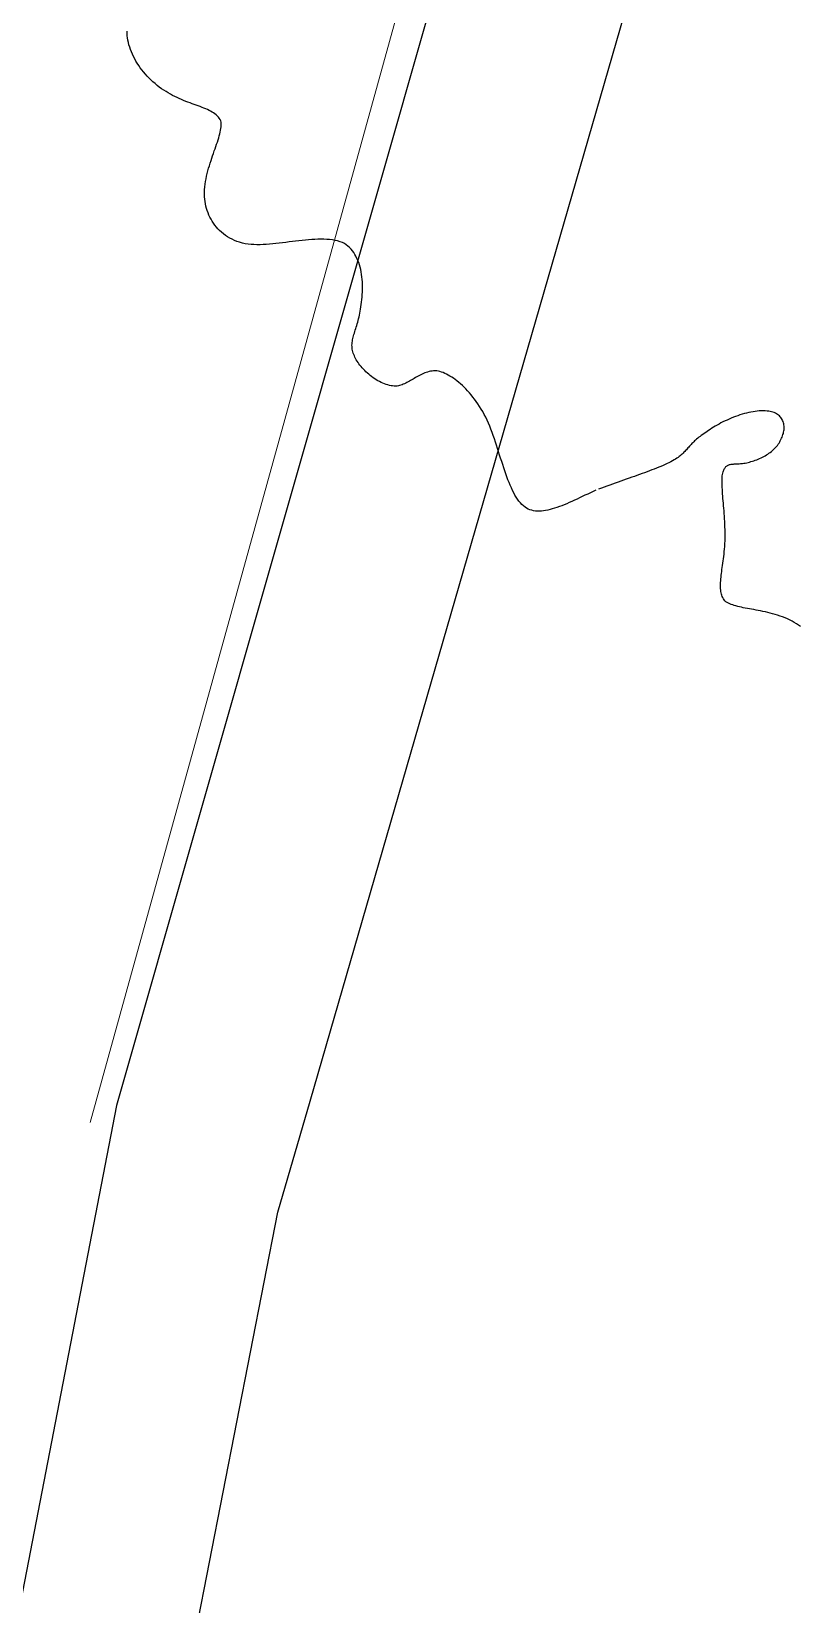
# Model space of a CAD drawing. Header units: metres. Extents: x 3 to 509016, y 4 to 6969473.
# Drawn here: x 507937.586 to 507939.446, y 6967145.198 to 6967149.015 of the extents above; entities that cross this region are included whole.
import ezdxf

# ---------------------------------------------------------------- set-up
doc = ezdxf.new("R2010")
doc.units = ezdxf.units.M
doc.layers.add('A-FLOR', color=252, linetype='Continuous', lineweight=5)
for name, color, linetype in [('mga2020ROAD_KERB_BACK', 252, 'Continuous'), ('mga2020ROAD_KERB_LIP', 252, 'Continuous'), ('mga2020VEG_TREE', 252, 'Continuous'), ('XREF', 7, 'Continuous')]:
    doc.layers.add(name, color=color, linetype=linetype)

# ---------------------------------------------------------------- blocks, each defined once
blk = doc.blocks.new('25027_BNP_Skygate Play-Sheet - 000101 - SITE PLAN')
at = {"layer": 'A-FLOR'}
blk.add_line((-2411852.3, 3923555), (-2413965.2, 3925857.3), dxfattribs=at)
blk = doc.blocks.new('XE_ARCH')
at = {"xscale": 0.001, "yscale": 0.001, "zscale": 0.001, "rotation": 121.996}
blk.add_blockref('25027_BNP_Skygate Play-Sheet - 000101 - SITE PLAN', (509988.1258, 6971273.7702), dxfattribs=at)
blk = doc.blocks.new('BAC V TREE')
for p, q in [((-15.0054, -4.8608), (-15.0057, -4.8259)), ((-15.0031, -4.896), (-15.0054, -4.8608)), ((-14.9991, -4.9316), (-15.0031, -4.896)), ((-14.9932, -4.9674), (-14.9991, -4.9316)), ((-14.9856, -5.0034), (-14.9932, -4.9674)), ((-14.9763, -5.0396), (-14.9856, -5.0034)), ((-14.9653, -5.0758), (-14.9763, -5.0396)), ((-14.9528, -5.1121), (-14.9653, -5.0758)), ((-14.9386, -5.1483), (-14.9528, -5.1121)), ((-14.923, -5.1844), (-14.9386, -5.1483)), ((-14.9058, -5.2203), (-14.923, -5.1844)), ((-14.8873, -5.256), (-14.9058, -5.2203)), ((-14.8673, -5.2914), (-14.8873, -5.256)), ((-14.846, -5.3265), (-14.8673, -5.2914)), ((-14.8235, -5.3611), (-14.846, -5.3265)), ((-14.7996, -5.3953), (-14.8235, -5.3611)), ((-14.7746, -5.429), (-14.7996, -5.3953)), ((-14.7484, -5.4621), (-14.7746, -5.429)), ((-14.7211, -5.4945), (-14.7484, -5.4621)), ((-14.6928, -5.5262), (-14.7211, -5.4945)), ((-14.6634, -5.5571), (-14.6928, -5.5262)), ((-14.6331, -5.5873), (-14.6634, -5.5571)), ((-14.6018, -5.6165), (-14.6331, -5.5873)), ((-14.5696, -5.6447), (-14.6018, -5.6165)), ((-14.5366, -5.672), (-14.5696, -5.6447)), ((-14.5029, -5.6982), (-14.5366, -5.672)), ((-14.4683, -5.7232), (-14.5029, -5.6982)), ((-14.4331, -5.7471), (-14.4683, -5.7232)), ((-14.3972, -5.7697), (-14.4331, -5.7471)), ((-14.3636, -5.7907), (-14.3972, -5.7697)), ((-14.3297, -5.8105), (-14.3636, -5.7907)), ((-14.2956, -5.8292), (-14.3297, -5.8105)), ((-14.2614, -5.8467), (-14.2956, -5.8292)), ((-14.2271, -5.8632), (-14.2614, -5.8467)), ((-14.1929, -5.8788), (-14.2271, -5.8632)), ((-14.1587, -5.8936), (-14.1929, -5.8788)), ((-14.1246, -5.9076), (-14.1587, -5.8936)), ((-14.0908, -5.921), (-14.1246, -5.9076)), ((-14.0572, -5.9338), (-14.0908, -5.921)), ((-14.024, -5.9461), (-14.0572, -5.9338)), ((-13.9913, -5.958), (-14.024, -5.9461)), ((-13.959, -5.9696), (-13.9913, -5.958)), ((-13.9273, -5.981), (-13.959, -5.9696)), ((-13.8962, -5.9923), (-13.9273, -5.981)), ((-13.8659, -6.0035), (-13.8962, -5.9923)), ((-13.8363, -6.0148), (-13.8659, -6.0035)), ((-13.8075, -6.0262), (-13.8363, -6.0148)), ((-13.7797, -6.0378), (-13.8075, -6.0262)), ((-13.7529, -6.0497), (-13.7797, -6.0378)), ((-13.7271, -6.0621), (-13.7529, -6.0497)), ((-13.7025, -6.0749), (-13.7271, -6.0621)), ((-13.679, -6.0882), (-13.7025, -6.0749)), ((-13.6569, -6.1023), (-13.679, -6.0882)), ((-13.636, -6.117), (-13.6569, -6.1023)), ((-13.6166, -6.1326), (-13.636, -6.117)), ((-13.5986, -6.1492), (-13.6166, -6.1326)), ((-13.5822, -6.1667), (-13.5986, -6.1492)), ((-13.5674, -6.1854), (-13.5822, -6.1667)), ((-13.5543, -6.2052), (-13.5674, -6.1854)), ((-13.543, -6.2263), (-13.5543, -6.2052)), ((-13.5525, -6.4015), (-13.5466, -6.3733)), ((-13.5466, -6.3733), (-13.5421, -6.3461)), ((-13.5393, -6.2479), (-13.543, -6.2263)), ((-13.5421, -6.3461), (-13.539, -6.3199)), ((-13.5375, -6.2708), (-13.5393, -6.2479)), ((-13.539, -6.3199), (-13.5375, -6.2948)), ((-13.5375, -6.2948), (-13.5375, -6.2708)), ((-13.6327, -6.6602), (-13.6204, -6.625)), ((-13.6204, -6.625), (-13.6085, -6.5905)), ((-13.6085, -6.5905), (-13.5972, -6.5568)), ((-13.5972, -6.5568), (-13.5865, -6.524)), ((-13.5865, -6.524), (-13.5766, -6.492)), ((-13.5766, -6.492), (-13.5675, -6.4609)), ((-13.5675, -6.4609), (-13.5595, -6.4307)), ((-13.5595, -6.4307), (-13.5525, -6.4015)), ((-13.7092, -6.8856), (-13.6967, -6.8465)), ((-13.6967, -6.8465), (-13.6839, -6.808)), ((-13.6839, -6.808), (-13.671, -6.77)), ((-13.671, -6.77), (-13.6581, -6.7327)), ((-13.6581, -6.7327), (-13.6453, -6.6961)), ((-13.6453, -6.6961), (-13.6327, -6.6602)), ((-13.7736, -7.1303), (-13.7647, -7.0884)), ((-13.7647, -7.0884), (-13.755, -7.047)), ((-13.755, -7.047), (-13.7444, -7.006)), ((-13.7444, -7.006), (-13.7332, -6.9654)), ((-13.7332, -6.9654), (-13.7214, -6.9252)), ((-13.7214, -6.9252), (-13.7092, -6.8856)), ((-13.7992, -7.3372), (-13.7981, -7.3006)), ((-13.7989, -7.3739), (-13.7992, -7.3372)), ((-13.7981, -7.3006), (-13.7938, -7.2576)), ((-13.7938, -7.2576), (-13.7883, -7.2149)), ((-13.7883, -7.2149), (-13.7815, -7.1724)), ((-13.7815, -7.1724), (-13.7736, -7.1303)), ((-13.7971, -7.4106), (-13.7989, -7.3739)), ((-13.7938, -7.4472), (-13.7971, -7.4106)), ((-13.789, -7.4836), (-13.7938, -7.4472)), ((-13.7827, -7.5199), (-13.789, -7.4836)), ((-13.775, -7.5558), (-13.7827, -7.5199)), ((-13.7657, -7.5914), (-13.775, -7.5558)), ((-13.7549, -7.6266), (-13.7657, -7.5914)), ((-13.7426, -7.6613), (-13.7549, -7.6266)), ((-13.7287, -7.6954), (-13.7426, -7.6613)), ((-13.7133, -7.7289), (-13.7287, -7.6954)), ((-13.6964, -7.7617), (-13.7133, -7.7289)), ((-13.6778, -7.7937), (-13.6964, -7.7617)), ((-13.6578, -7.8249), (-13.6778, -7.7937)), ((-13.6361, -7.8552), (-13.6578, -7.8249)), ((-13.6129, -7.8844), (-13.6361, -7.8552)), ((-13.588, -7.9127), (-13.6129, -7.8844)), ((-13.5616, -7.9398), (-13.588, -7.9127)), ((-13.5336, -7.9657), (-13.5616, -7.9398)), ((-13.5039, -7.9903), (-13.5336, -7.9657)), ((-13.4727, -8.0136), (-13.5039, -7.9903)), ((-13.4398, -8.0355), (-13.4727, -8.0136)), ((-13.4052, -8.0559), (-13.4398, -8.0355)), ((-13.369, -8.0748), (-13.4052, -8.0559)), ((-13.3312, -8.0921), (-13.369, -8.0748)), ((-13.2917, -8.1077), (-13.3312, -8.0921)), ((-12.376, -8.1038), (-12.4272, -8.1102)), ((-12.3249, -8.0977), (-12.376, -8.1038)), ((-12.2741, -8.0919), (-12.3249, -8.0977)), ((-12.2238, -8.0867), (-12.2741, -8.0919)), ((-12.1739, -8.0821), (-12.2238, -8.0867)), ((-12.1246, -8.0783), (-12.1739, -8.0821)), ((-12.076, -8.0754), (-12.1246, -8.0783)), ((-12.0281, -8.0735), (-12.076, -8.0754)), ((-11.9811, -8.0728), (-12.0281, -8.0735)), ((-11.9351, -8.0734), (-11.9811, -8.0728)), ((-11.89, -8.0754), (-11.9351, -8.0734)), ((-11.8461, -8.079), (-11.89, -8.0754)), ((-11.8034, -8.0843), (-11.8461, -8.079)), ((-11.7621, -8.0915), (-11.8034, -8.0843)), ((-11.7221, -8.1006), (-11.7621, -8.0915)), ((-11.6836, -8.1118), (-11.7221, -8.1006)), ((-13.2505, -8.1215), (-13.2917, -8.1077)), ((-13.2077, -8.1335), (-13.2505, -8.1215)), ((-13.1631, -8.1437), (-13.2077, -8.1335)), ((-13.1169, -8.1518), (-13.1631, -8.1437)), ((-13.0722, -8.1558), (-13.1169, -8.1518)), ((-13.0263, -8.1582), (-13.0722, -8.1558)), ((-12.9796, -8.1591), (-13.0263, -8.1582)), ((-12.9319, -8.1587), (-12.9796, -8.1591)), ((-12.8835, -8.157), (-12.9319, -8.1587)), ((-12.8344, -8.1544), (-12.8835, -8.157)), ((-12.7846, -8.1507), (-12.8344, -8.1544)), ((-12.7344, -8.1463), (-12.7846, -8.1507)), ((-12.6837, -8.1412), (-12.7344, -8.1463)), ((-12.6327, -8.1356), (-12.6837, -8.1412)), ((-12.5815, -8.1295), (-12.6327, -8.1356)), ((-12.5301, -8.1232), (-12.5815, -8.1295)), ((-12.4787, -8.1167), (-12.5301, -8.1232)), ((-12.4272, -8.1102), (-12.4787, -8.1167)), ((-11.6467, -8.1252), (-11.6836, -8.1118)), ((-11.6164, -8.1417), (-11.6467, -8.1252)), ((-11.5878, -8.1603), (-11.6164, -8.1417)), ((-11.561, -8.1809), (-11.5878, -8.1603)), ((-11.5359, -8.2034), (-11.561, -8.1809)), ((-11.5125, -8.2276), (-11.5359, -8.2034)), ((-11.4907, -8.2536), (-11.5125, -8.2276)), ((-11.4705, -8.2811), (-11.4907, -8.2536)), ((-11.4519, -8.3101), (-11.4705, -8.2811)), ((-11.4348, -8.3406), (-11.4519, -8.3101)), ((-11.4191, -8.3723), (-11.4348, -8.3406)), ((-11.4049, -8.4052), (-11.4191, -8.3723)), ((-11.3921, -8.4393), (-11.4049, -8.4052)), ((-11.3807, -8.4743), (-11.3921, -8.4393)), ((-11.3706, -8.5103), (-11.3807, -8.4743)), ((-11.3618, -8.547), (-11.3706, -8.5103)), ((-11.3542, -8.5845), (-11.3618, -8.547)), ((-11.3479, -8.6226), (-11.3542, -8.5845)), ((-11.3427, -8.6613), (-11.3479, -8.6226)), ((-11.3387, -8.7003), (-11.3427, -8.6613)), ((-11.3357, -8.7397), (-11.3387, -8.7003)), ((-11.3339, -8.7793), (-11.3357, -8.7397)), ((-11.333, -8.819), (-11.3339, -8.7793)), ((-11.3331, -8.8588), (-11.333, -8.819)), ((-11.3525, -9.0926), (-11.3472, -9.0547)), ((-11.3472, -9.0547), (-11.3427, -9.0162)), ((-11.3427, -9.0162), (-11.339, -8.9773)), ((-11.339, -8.9773), (-11.3362, -8.938)), ((-11.3362, -8.938), (-11.3342, -8.8985)), ((-11.3342, -8.8985), (-11.3331, -8.8588)), ((-11.4002, -9.3425), (-11.3932, -9.3152)), ((-11.3932, -9.3152), (-11.3866, -9.2872)), ((-11.3866, -9.2872), (-11.3803, -9.2584)), ((-11.3803, -9.2584), (-11.3746, -9.2286)), ((-11.3746, -9.2286), (-11.3695, -9.198)), ((-11.3695, -9.198), (-11.365, -9.1664)), ((-11.365, -9.1664), (-11.3584, -9.1299)), ((-11.3584, -9.1299), (-11.3525, -9.0926)), ((-11.4725, -9.5815), (-11.4663, -9.5597)), ((-11.4663, -9.5597), (-11.4596, -9.5376)), ((-11.4596, -9.5376), (-11.4526, -9.515)), ((-11.4526, -9.515), (-11.4453, -9.492)), ((-11.4453, -9.492), (-11.4378, -9.4686)), ((-11.4378, -9.4686), (-11.4302, -9.4446)), ((-11.4302, -9.4446), (-11.4226, -9.42)), ((-11.4226, -9.42), (-11.415, -9.3948)), ((-11.415, -9.3948), (-11.4075, -9.369)), ((-11.4075, -9.369), (-11.4002, -9.3425)), ((-11.4971, -9.7277), (-11.4962, -9.7072)), ((-11.497, -9.7482), (-11.4971, -9.7277)), ((-11.4958, -9.7687), (-11.497, -9.7482)), ((-11.4962, -9.7072), (-11.4942, -9.6867)), ((-11.4933, -9.7893), (-11.4958, -9.7687)), ((-11.4942, -9.6867), (-11.4914, -9.666)), ((-11.4895, -9.81), (-11.4933, -9.7893)), ((-11.4914, -9.666), (-11.4877, -9.6452)), ((-11.4844, -9.8309), (-11.4895, -9.81)), ((-11.4877, -9.6452), (-11.4833, -9.6242)), ((-11.4833, -9.6242), (-11.4782, -9.603)), ((-11.4782, -9.603), (-11.4725, -9.5815)), ((-11.4778, -9.8519), (-11.4844, -9.8309)), ((-11.4696, -9.8732), (-11.4778, -9.8519)), ((-11.4598, -9.8948), (-11.4696, -9.8732)), ((-11.4511, -9.9151), (-11.4598, -9.8948)), ((-11.4411, -9.9358), (-11.4511, -9.9151)), ((-11.4297, -9.9567), (-11.4411, -9.9358)), ((-11.4171, -9.9778), (-11.4297, -9.9567)), ((-11.4034, -9.9989), (-11.4171, -9.9778)), ((-11.3885, -10.02), (-11.4034, -9.9989)), ((-11.3726, -10.0412), (-11.3885, -10.02)), ((-11.3557, -10.0622), (-11.3726, -10.0412)), ((-11.3378, -10.083), (-11.3557, -10.0622)), ((-11.319, -10.1036), (-11.3378, -10.083)), ((-11.2993, -10.124), (-11.319, -10.1036)), ((-11.2789, -10.1439), (-11.2993, -10.124)), ((-11.2577, -10.1634), (-11.2789, -10.1439)), ((-11.2358, -10.1825), (-11.2577, -10.1634)), ((-11.2133, -10.2009), (-11.2358, -10.1825)), ((-11.1903, -10.2188), (-11.2133, -10.2009)), ((-11.1667, -10.236), (-11.1903, -10.2188)), ((-11.1426, -10.2524), (-11.1667, -10.236)), ((-11.1182, -10.268), (-11.1426, -10.2524)), ((-11.0934, -10.2827), (-11.1182, -10.268)), ((-11.0682, -10.2965), (-11.0934, -10.2827)), ((-11.0429, -10.3092), (-11.0682, -10.2965)), ((-11.0173, -10.3209), (-11.0429, -10.3092)), ((-10.6401, -10.3114), (-10.6591, -10.3211)), ((-10.6211, -10.3013), (-10.6401, -10.3114)), ((-10.6021, -10.2907), (-10.6211, -10.3013)), ((-10.583, -10.2797), (-10.6021, -10.2907)), ((-10.5638, -10.2685), (-10.583, -10.2797)), ((-10.5444, -10.2571), (-10.5638, -10.2685)), ((-10.525, -10.2456), (-10.5444, -10.2571)), ((-10.5053, -10.2342), (-10.525, -10.2456)), ((-10.4855, -10.2228), (-10.5053, -10.2342)), ((-10.4654, -10.2117), (-10.4855, -10.2228)), ((-10.4451, -10.2008), (-10.4654, -10.2117)), ((-10.4245, -10.1903), (-10.4451, -10.2008)), ((-10.4036, -10.1802), (-10.4245, -10.1903)), ((-10.3824, -10.1708), (-10.4036, -10.1802)), ((-10.3609, -10.1619), (-10.3824, -10.1708)), ((-10.339, -10.1539), (-10.3609, -10.1619)), ((-10.3167, -10.1466), (-10.339, -10.1539)), ((-10.2941, -10.1403), (-10.3167, -10.1466)), ((-10.271, -10.135), (-10.2941, -10.1403)), ((-10.2474, -10.1308), (-10.271, -10.135)), ((-10.2233, -10.1278), (-10.2474, -10.1308)), ((-10.1988, -10.126), (-10.2233, -10.1278)), ((-10.1737, -10.1257), (-10.1988, -10.126)), ((-10.1497, -10.1312), (-10.1737, -10.1257)), ((-10.1251, -10.1381), (-10.1497, -10.1312)), ((-10.1, -10.1464), (-10.1251, -10.1381)), ((-10.0745, -10.1562), (-10.1, -10.1464)), ((-10.0486, -10.1674), (-10.0745, -10.1562)), ((-10.0223, -10.18), (-10.0486, -10.1674)), ((-9.9957, -10.194), (-10.0223, -10.18)), ((-9.9688, -10.2095), (-9.9957, -10.194)), ((-9.9416, -10.2264), (-9.9688, -10.2095)), ((-9.9142, -10.2446), (-9.9416, -10.2264)), ((-9.8867, -10.2643), (-9.9142, -10.2446)), ((-9.8591, -10.2853), (-9.8867, -10.2643)), ((-9.8313, -10.3078), (-9.8591, -10.2853)), ((-9.8036, -10.3316), (-9.8313, -10.3078)), ((-10.9916, -10.3314), (-11.0173, -10.3209)), ((-10.9658, -10.3408), (-10.9916, -10.3314)), ((-10.94, -10.3489), (-10.9658, -10.3408)), ((-10.9142, -10.3556), (-10.94, -10.3489)), ((-10.8885, -10.3609), (-10.9142, -10.3556)), ((-10.8629, -10.3648), (-10.8885, -10.3609)), ((-10.8376, -10.3671), (-10.8629, -10.3648)), ((-10.8124, -10.3679), (-10.8376, -10.3671)), ((-10.7929, -10.3658), (-10.8124, -10.3679)), ((-10.7735, -10.3625), (-10.7929, -10.3658)), ((-10.7542, -10.358), (-10.7735, -10.3625)), ((-10.735, -10.3524), (-10.7542, -10.358)), ((-10.716, -10.3458), (-10.735, -10.3524)), ((-10.697, -10.3384), (-10.716, -10.3458)), ((-10.678, -10.3301), (-10.697, -10.3384)), ((-10.6591, -10.3211), (-10.678, -10.3301)), ((-9.7758, -10.3568), (-9.8036, -10.3316)), ((-9.7481, -10.3834), (-9.7758, -10.3568)), ((-9.7205, -10.4114), (-9.7481, -10.3834)), ((-9.693, -10.4407), (-9.7205, -10.4114)), ((-9.6656, -10.4714), (-9.693, -10.4407)), ((-9.6385, -10.5034), (-9.6656, -10.4714)), ((-9.6117, -10.5369), (-9.6385, -10.5034)), ((-9.5851, -10.5716), (-9.6117, -10.5369)), ((-9.5589, -10.6077), (-9.5851, -10.5716)), ((-9.533, -10.6452), (-9.5589, -10.6077)), ((-9.5076, -10.684), (-9.533, -10.6452)), ((-9.4827, -10.7241), (-9.5076, -10.684)), ((-9.4582, -10.7655), (-9.4827, -10.7241)), ((-9.4343, -10.8083), (-9.4582, -10.7655)), ((-5.3757, -10.7966), (-5.4099, -10.8064)), ((-5.3416, -10.7876), (-5.3757, -10.7966)), ((-5.3076, -10.7795), (-5.3416, -10.7876)), ((-5.2738, -10.7724), (-5.3076, -10.7795)), ((-5.2404, -10.7663), (-5.2738, -10.7724)), ((-5.2073, -10.7614), (-5.2404, -10.7663)), ((-5.1747, -10.7576), (-5.2073, -10.7614)), ((-5.1426, -10.7549), (-5.1747, -10.7576)), ((-5.1111, -10.7535), (-5.1426, -10.7549)), ((-5.0802, -10.7535), (-5.1111, -10.7535)), ((-5.0501, -10.7547), (-5.0802, -10.7535)), ((-5.0208, -10.7574), (-5.0501, -10.7547)), ((-4.9962, -10.7595), (-5.0208, -10.7574)), ((-4.9728, -10.7629), (-4.9962, -10.7595)), ((-4.9506, -10.7677), (-4.9728, -10.7629)), ((-4.9297, -10.7736), (-4.9506, -10.7677)), ((-4.91, -10.7807), (-4.9297, -10.7736)), ((-4.8915, -10.789), (-4.91, -10.7807)), ((-4.8742, -10.7983), (-4.8915, -10.789)), ((-4.8581, -10.8086), (-4.8742, -10.7983)), ((-9.411, -10.8524), (-9.4343, -10.8083)), ((-9.3883, -10.8978), (-9.411, -10.8524)), ((-9.3662, -10.9446), (-9.3883, -10.8978)), ((-9.3473, -10.9923), (-9.3662, -10.9446)), ((-9.3288, -11.0408), (-9.3473, -10.9923)), ((-9.3108, -11.09), (-9.3288, -11.0408)), ((-5.9089, -11.0422), (-5.9334, -11.0591)), ((-5.8833, -11.0252), (-5.9089, -11.0422)), ((-5.8566, -11.0084), (-5.8833, -11.0252)), ((-5.8289, -10.9916), (-5.8566, -11.0084)), ((-5.8003, -10.975), (-5.8289, -10.9916)), ((-5.7708, -10.9585), (-5.8003, -10.975)), ((-5.7405, -10.9424), (-5.7708, -10.9585)), ((-5.7094, -10.9265), (-5.7405, -10.9424)), ((-5.6778, -10.911), (-5.7094, -10.9265)), ((-5.6455, -10.896), (-5.6778, -10.911)), ((-5.6128, -10.8814), (-5.6455, -10.896)), ((-5.5796, -10.8673), (-5.6128, -10.8814)), ((-5.5461, -10.8538), (-5.5796, -10.8673)), ((-5.5123, -10.8409), (-5.5461, -10.8538)), ((-5.4783, -10.8286), (-5.5123, -10.8409)), ((-5.4441, -10.8172), (-5.4783, -10.8286)), ((-5.4099, -10.8064), (-5.4441, -10.8172)), ((-4.8432, -10.8199), (-4.8581, -10.8086)), ((-4.8295, -10.8321), (-4.8432, -10.8199)), ((-4.8169, -10.8451), (-4.8295, -10.8321)), ((-4.8056, -10.859), (-4.8169, -10.8451)), ((-4.7954, -10.8735), (-4.8056, -10.859)), ((-4.7864, -10.8888), (-4.7954, -10.8735)), ((-4.7785, -10.9046), (-4.7864, -10.8888)), ((-4.7718, -10.9211), (-4.7785, -10.9046)), ((-4.7663, -10.938), (-4.7718, -10.9211)), ((-4.7619, -10.9555), (-4.7663, -10.938)), ((-4.7586, -10.9733), (-4.7619, -10.9555)), ((-4.7593, -11.0668), (-4.757, -11.0477)), ((-4.7565, -10.9915), (-4.7586, -10.9733)), ((-4.757, -11.0477), (-4.7557, -11.0288)), ((-4.7555, -11.01), (-4.7565, -10.9915)), ((-4.7557, -11.0288), (-4.7555, -11.01)), ((-9.2933, -11.1397), (-9.3108, -11.09)), ((-9.2761, -11.1899), (-9.2933, -11.1397)), ((-9.2592, -11.2404), (-9.2761, -11.1899)), ((-9.2426, -11.2911), (-9.2592, -11.2404)), ((-9.2263, -11.3418), (-9.2426, -11.2911)), ((-6.2191, -11.2917), (-6.2314, -11.3054)), ((-6.2066, -11.2779), (-6.2191, -11.2917)), ((-6.1938, -11.2641), (-6.2066, -11.2779)), ((-6.1805, -11.2503), (-6.1938, -11.2641)), ((-6.1667, -11.2363), (-6.1805, -11.2503)), ((-6.1522, -11.2223), (-6.1667, -11.2363)), ((-6.1371, -11.2083), (-6.1522, -11.2223)), ((-6.1211, -11.1941), (-6.1371, -11.2083)), ((-6.1042, -11.1799), (-6.1211, -11.1941)), ((-6.0863, -11.1656), (-6.1042, -11.1799)), ((-6.0673, -11.1512), (-6.0863, -11.1656)), ((-6.0472, -11.1367), (-6.0673, -11.1512)), ((-6.0257, -11.1222), (-6.0472, -11.1367)), ((-6.0029, -11.1075), (-6.0257, -11.1222)), ((-5.9786, -11.0928), (-6.0029, -11.1075)), ((-5.9566, -11.076), (-5.9786, -11.0928)), ((-5.9334, -11.0591), (-5.9566, -11.076)), ((-4.8736, -11.3084), (-4.8599, -11.2914)), ((-4.8599, -11.2914), (-4.8472, -11.2739)), ((-4.8472, -11.2739), (-4.8355, -11.256)), ((-4.8355, -11.256), (-4.8249, -11.2376)), ((-4.8249, -11.2376), (-4.8153, -11.2188)), ((-4.8153, -11.2188), (-4.8069, -11.1996)), ((-4.8069, -11.1996), (-4.7968, -11.1811)), ((-4.7968, -11.1811), (-4.7879, -11.1623)), ((-4.7879, -11.1623), (-4.78, -11.1434)), ((-4.78, -11.1434), (-4.7732, -11.1243)), ((-4.7732, -11.1243), (-4.7675, -11.1051)), ((-4.7675, -11.1051), (-4.7628, -11.086)), ((-4.7628, -11.086), (-4.7593, -11.0668)), ((-9.2101, -11.3926), (-9.2263, -11.3418)), ((-9.194, -11.4431), (-9.2101, -11.3926)), ((-9.178, -11.4934), (-9.194, -11.4431)), ((-9.1621, -11.5433), (-9.178, -11.4934)), ((-6.4965, -11.534), (-6.5236, -11.5483)), ((-6.4706, -11.5195), (-6.4965, -11.534)), ((-6.4495, -11.5063), (-6.4706, -11.5195)), ((-6.4296, -11.4931), (-6.4495, -11.5063)), ((-6.411, -11.4798), (-6.4296, -11.4931)), ((-6.3934, -11.4666), (-6.411, -11.4798)), ((-6.3767, -11.4533), (-6.3934, -11.4666)), ((-6.361, -11.44), (-6.3767, -11.4533)), ((-6.3461, -11.4267), (-6.361, -11.44)), ((-6.3318, -11.4133), (-6.3461, -11.4267)), ((-6.3181, -11.4), (-6.3318, -11.4133)), ((-6.305, -11.3866), (-6.3181, -11.4)), ((-6.2922, -11.3731), (-6.305, -11.3866)), ((-6.2798, -11.3597), (-6.2922, -11.3731)), ((-6.2676, -11.3462), (-6.2798, -11.3597)), ((-6.2555, -11.3326), (-6.2676, -11.3462)), ((-6.2435, -11.319), (-6.2555, -11.3326)), ((-6.2314, -11.3054), (-6.2435, -11.319)), ((-5.2725, -11.5457), (-5.2499, -11.5389)), ((-5.2499, -11.5389), (-5.2273, -11.5315)), ((-5.2273, -11.5315), (-5.2048, -11.5236)), ((-5.2048, -11.5236), (-5.1823, -11.5151)), ((-5.1823, -11.5151), (-5.16, -11.506)), ((-5.16, -11.506), (-5.1378, -11.4964)), ((-5.1378, -11.4964), (-5.1159, -11.4863)), ((-5.1159, -11.4863), (-5.0942, -11.4756)), ((-5.0942, -11.4756), (-5.0729, -11.4645)), ((-5.0729, -11.4645), (-5.0519, -11.4528)), ((-5.0519, -11.4528), (-5.0314, -11.4405)), ((-5.0314, -11.4405), (-5.0114, -11.4278)), ((-5.0114, -11.4278), (-4.9918, -11.4146)), ((-4.9918, -11.4146), (-4.9728, -11.4009)), ((-4.9728, -11.4009), (-4.9545, -11.3866)), ((-4.9545, -11.3866), (-4.9368, -11.3719)), ((-4.9368, -11.3719), (-4.9198, -11.3568)), ((-4.9198, -11.3568), (-4.9036, -11.3411)), ((-4.9036, -11.3411), (-4.8882, -11.325)), ((-4.8882, -11.325), (-4.8736, -11.3084)), ((-9.1461, -11.5927), (-9.1621, -11.5433)), ((-9.13, -11.6414), (-9.1461, -11.5927)), ((-9.1138, -11.6894), (-9.13, -11.6414)), ((-9.0975, -11.7365), (-9.1138, -11.6894)), ((-9.0809, -11.7826), (-9.0975, -11.7365)), ((-9.064, -11.8276), (-9.0809, -11.7826)), ((-7.092, -11.7761), (-7.1335, -11.7906)), ((-7.051, -11.7616), (-7.092, -11.7761)), ((-7.0105, -11.7472), (-7.051, -11.7616)), ((-6.9706, -11.7329), (-7.0105, -11.7472)), ((-6.9313, -11.7186), (-6.9706, -11.7329)), ((-6.8926, -11.7043), (-6.9313, -11.7186)), ((-6.8546, -11.6901), (-6.8926, -11.7043)), ((-6.8174, -11.676), (-6.8546, -11.6901)), ((-6.781, -11.6618), (-6.8174, -11.676)), ((-6.7453, -11.6477), (-6.781, -11.6618)), ((-6.7106, -11.6336), (-6.7453, -11.6477)), ((-6.6769, -11.6194), (-6.7106, -11.6336)), ((-6.6441, -11.6053), (-6.6769, -11.6194)), ((-6.6123, -11.5911), (-6.6441, -11.6053)), ((-6.5816, -11.5769), (-6.6123, -11.5911)), ((-6.552, -11.5626), (-6.5816, -11.5769)), ((-6.5236, -11.5483), (-6.552, -11.5626)), ((-5.7233, -11.8111), (-5.7219, -11.7874)), ((-5.7219, -11.7874), (-5.7198, -11.7651)), ((-5.7198, -11.7651), (-5.716, -11.7442)), ((-5.716, -11.7442), (-5.7118, -11.725)), ((-5.7118, -11.725), (-5.7072, -11.7074)), ((-5.7072, -11.7074), (-5.7022, -11.6914)), ((-5.7022, -11.6914), (-5.6968, -11.6768)), ((-5.6968, -11.6768), (-5.6909, -11.6637)), ((-5.6909, -11.6637), (-5.6846, -11.6518)), ((-5.6846, -11.6518), (-5.6779, -11.6413)), ((-5.6779, -11.6413), (-5.6707, -11.6319)), ((-5.6707, -11.6319), (-5.663, -11.6236)), ((-5.663, -11.6236), (-5.6549, -11.6163)), ((-5.6549, -11.6163), (-5.6463, -11.61)), ((-5.6463, -11.61), (-5.6372, -11.6045)), ((-5.6372, -11.6045), (-5.6276, -11.5999)), ((-5.6276, -11.5999), (-5.6176, -11.5959)), ((-5.6176, -11.5959), (-5.607, -11.5927)), ((-5.607, -11.5927), (-5.5959, -11.59)), ((-5.5959, -11.59), (-5.5843, -11.5878)), ((-5.5843, -11.5878), (-5.5722, -11.586)), ((-5.5722, -11.586), (-5.5596, -11.5846)), ((-5.5596, -11.5846), (-5.5464, -11.5835)), ((-5.5464, -11.5835), (-5.5327, -11.5826)), ((-5.5327, -11.5826), (-5.5184, -11.5818)), ((-5.5184, -11.5818), (-5.5036, -11.581)), ((-5.5036, -11.581), (-5.4882, -11.5803)), ((-5.4882, -11.5803), (-5.4723, -11.5794)), ((-5.4723, -11.5794), (-5.4557, -11.5784)), ((-5.4557, -11.5784), (-5.4386, -11.5771)), ((-5.4386, -11.5771), (-5.4209, -11.5755)), ((-5.4209, -11.5755), (-5.4026, -11.5735)), ((-5.4026, -11.5735), (-5.3836, -11.5711)), ((-5.3836, -11.5711), (-5.3618, -11.5672)), ((-5.3618, -11.5672), (-5.3398, -11.5627)), ((-5.3398, -11.5627), (-5.3175, -11.5576)), ((-5.3175, -11.5576), (-5.2951, -11.5519)), ((-5.2951, -11.5519), (-5.2725, -11.5457)), ((-9.0469, -11.8714), (-9.064, -11.8276)), ((-9.0293, -11.9138), (-9.0469, -11.8714)), ((-9.0113, -11.9547), (-9.0293, -11.9138)), ((-8.9929, -11.9941), (-9.0113, -11.9547)), ((-8.974, -12.0317), (-8.9929, -11.9941)), ((-8.9544, -12.0675), (-8.974, -12.0317)), ((-7.778, -12.0314), (-7.8204, -12.0514)), ((-7.7353, -12.0113), (-7.778, -12.0314)), ((-7.6924, -11.9914), (-7.7353, -12.0113)), ((-7.6061, -11.9587), (-7.6494, -11.9749)), ((-7.5627, -11.9427), (-7.6061, -11.9587)), ((-7.5193, -11.9268), (-7.5627, -11.9427)), ((-7.4759, -11.9111), (-7.5193, -11.9268)), ((-7.4325, -11.8956), (-7.4759, -11.9111)), ((-7.3891, -11.8802), (-7.4325, -11.8956)), ((-7.3459, -11.8649), (-7.3891, -11.8802)), ((-7.3029, -11.8498), (-7.3459, -11.8649)), ((-7.2601, -11.8349), (-7.3029, -11.8498)), ((-7.2175, -11.82), (-7.2601, -11.8349)), ((-7.1753, -11.8053), (-7.2175, -11.82)), ((-7.1335, -11.7906), (-7.1753, -11.8053)), ((-5.7242, -11.8631), (-5.7241, -11.8364)), ((-5.7237, -11.8912), (-5.7242, -11.8631)), ((-5.7241, -11.8364), (-5.7233, -11.8111)), ((-5.7228, -11.9206), (-5.7237, -11.8912)), ((-5.7214, -11.9512), (-5.7228, -11.9206)), ((-5.7195, -11.983), (-5.7214, -11.9512)), ((-5.7173, -12.016), (-5.7195, -11.983)), ((-5.7149, -12.05), (-5.7173, -12.016)), ((-8.9343, -12.1014), (-8.9544, -12.0675)), ((-8.9135, -12.1331), (-8.9343, -12.1014)), ((-8.892, -12.1627), (-8.9135, -12.1331)), ((-8.8697, -12.19), (-8.892, -12.1627)), ((-8.8465, -12.2149), (-8.8697, -12.19)), ((-8.8226, -12.2372), (-8.8465, -12.2149)), ((-8.7977, -12.2568), (-8.8226, -12.2372)), ((-8.773, -12.2728), (-8.7977, -12.2568)), ((-8.7473, -12.2862), (-8.773, -12.2728)), ((-8.3363, -12.2736), (-8.3723, -12.2845)), ((-8.2996, -12.2614), (-8.3363, -12.2736)), ((-8.2623, -12.2481), (-8.2996, -12.2614)), ((-8.2244, -12.2337), (-8.2623, -12.2481)), ((-8.1861, -12.2183), (-8.2244, -12.2337)), ((-8.1472, -12.2021), (-8.1861, -12.2183)), ((-8.1078, -12.1851), (-8.1472, -12.2021)), ((-8.0679, -12.1674), (-8.1078, -12.1851)), ((-8.0276, -12.149), (-8.0679, -12.1674)), ((-7.9869, -12.1302), (-8.0276, -12.149)), ((-7.9458, -12.1109), (-7.9869, -12.1302)), ((-7.9043, -12.0913), (-7.9458, -12.1109)), ((-7.8625, -12.0714), (-7.9043, -12.0913)), ((-7.8204, -12.0514), (-7.8625, -12.0714)), ((-5.7121, -12.0851), (-5.7149, -12.05)), ((-5.7092, -12.1211), (-5.7121, -12.0851)), ((-5.7061, -12.1581), (-5.7092, -12.1211)), ((-5.7029, -12.1958), (-5.7061, -12.1581)), ((-5.6997, -12.2344), (-5.7029, -12.1958)), ((-5.6965, -12.2737), (-5.6997, -12.2344)), ((-5.6933, -12.3137), (-5.6965, -12.2737)), ((-8.7207, -12.2972), (-8.7473, -12.2862)), ((-8.6932, -12.3058), (-8.7207, -12.2972)), ((-8.6648, -12.3123), (-8.6932, -12.3058)), ((-8.6354, -12.3166), (-8.6648, -12.3123)), ((-8.6053, -12.3188), (-8.6354, -12.3166)), ((-8.5743, -12.3191), (-8.6053, -12.3188)), ((-8.5425, -12.3175), (-8.5743, -12.3191)), ((-8.5099, -12.3141), (-8.5425, -12.3175)), ((-8.4765, -12.309), (-8.5099, -12.3141)), ((-8.4425, -12.3023), (-8.4765, -12.309)), ((-8.4078, -12.2942), (-8.4425, -12.3023)), ((-8.3723, -12.2845), (-8.4078, -12.2942)), ((-5.6903, -12.3543), (-5.6933, -12.3137)), ((-5.6874, -12.3955), (-5.6903, -12.3543)), ((-5.6848, -12.4372), (-5.6874, -12.3955)), ((-5.6824, -12.4793), (-5.6848, -12.4372)), ((-5.6804, -12.5218), (-5.6824, -12.4793)), ((-5.6787, -12.5647), (-5.6804, -12.5218)), ((-5.6774, -12.6078), (-5.6787, -12.5647)), ((-5.6778, -12.7819), (-5.6768, -12.7383)), ((-5.6767, -12.6511), (-5.6774, -12.6078)), ((-5.6768, -12.7383), (-5.6764, -12.6947)), ((-5.6764, -12.6947), (-5.6767, -12.6511)), ((-5.6975, -13.0255), (-5.6931, -12.9887)), ((-5.6931, -12.9887), (-5.689, -12.951)), ((-5.689, -12.951), (-5.6851, -12.9126)), ((-5.6851, -12.9126), (-5.6819, -12.8691)), ((-5.6819, -12.8691), (-5.6795, -12.8256)), ((-5.6795, -12.8256), (-5.6778, -12.7819)), ((-5.7334, -13.2907), (-5.7294, -13.2604)), ((-5.7294, -13.2604), (-5.7251, -13.2292)), ((-5.7251, -13.2292), (-5.7207, -13.1973)), ((-5.7207, -13.1973), (-5.7161, -13.1646)), ((-5.7161, -13.1646), (-5.7114, -13.131)), ((-5.7114, -13.131), (-5.7067, -13.0966)), ((-5.7067, -13.0966), (-5.702, -13.0615)), ((-5.702, -13.0615), (-5.6975, -13.0255)), ((-5.749, -13.4808), (-5.7485, -13.456)), ((-5.7487, -13.5048), (-5.749, -13.4808)), ((-5.7476, -13.528), (-5.7487, -13.5048)), ((-5.7485, -13.456), (-5.7474, -13.4304)), ((-5.7474, -13.4304), (-5.7456, -13.4041)), ((-5.7456, -13.4041), (-5.7433, -13.3769)), ((-5.7433, -13.3769), (-5.7404, -13.349)), ((-5.7404, -13.349), (-5.7371, -13.3202)), ((-5.7371, -13.3202), (-5.7334, -13.2907)), ((-5.7456, -13.5505), (-5.7476, -13.528)), ((-5.7427, -13.5722), (-5.7456, -13.5505)), ((-5.7388, -13.5931), (-5.7427, -13.5722)), ((-5.7339, -13.6132), (-5.7388, -13.5931)), ((-5.7278, -13.6326), (-5.7339, -13.6132)), ((-5.7205, -13.6512), (-5.7278, -13.6326)), ((-5.712, -13.669), (-5.7205, -13.6512)), ((-5.7022, -13.6861), (-5.712, -13.669)), ((-5.691, -13.7024), (-5.7022, -13.6861)), ((-5.6784, -13.7179), (-5.691, -13.7024)), ((-5.6644, -13.7327), (-5.6784, -13.7179)), ((-5.6457, -13.7445), (-5.6644, -13.7327)), ((-5.6257, -13.7554), (-5.6457, -13.7445)), ((-5.6044, -13.7654), (-5.6257, -13.7554)), ((-5.5818, -13.7748), (-5.6044, -13.7654)), ((-5.558, -13.7834), (-5.5818, -13.7748)), ((-5.533, -13.7915), (-5.558, -13.7834)), ((-5.5069, -13.7991), (-5.533, -13.7915)), ((-5.4797, -13.8062), (-5.5069, -13.7991)), ((-5.4515, -13.813), (-5.4797, -13.8062)), ((-5.4223, -13.8194), (-5.4515, -13.813)), ((-5.3921, -13.8257), (-5.4223, -13.8194)), ((-5.3611, -13.8318), (-5.3921, -13.8257)), ((-5.3292, -13.8378), (-5.3611, -13.8318)), ((-5.2965, -13.8439), (-5.3292, -13.8378)), ((-5.263, -13.85), (-5.2965, -13.8439)), ((-5.2288, -13.8563), (-5.263, -13.85)), ((-5.1939, -13.8628), (-5.2288, -13.8563)), ((-5.1584, -13.8696), (-5.1939, -13.8628)), ((-5.1224, -13.8768), (-5.1584, -13.8696)), ((-5.0858, -13.8844), (-5.1224, -13.8768)), ((-5.0487, -13.8926), (-5.0858, -13.8844)), ((-5.0111, -13.9013), (-5.0487, -13.8926)), ((-4.9732, -13.9107), (-5.0111, -13.9013)), ((-4.9349, -13.9209), (-4.9732, -13.9107)), ((-4.8963, -13.9319), (-4.9349, -13.9209)), ((-4.8575, -13.9438), (-4.8963, -13.9319)), ((-4.8184, -13.9566), (-4.8575, -13.9438)), ((-4.7792, -13.9706), (-4.8184, -13.9566)), ((-4.7399, -13.9856), (-4.7792, -13.9706)), ((-4.7004, -14.0018), (-4.7399, -13.9856)), ((-4.661, -14.0193), (-4.7004, -14.0018)), ((-4.6285, -14.0373), (-4.661, -14.0193)), ((-4.5964, -14.0562), (-4.6285, -14.0373)), ((-4.5647, -14.076), (-4.5964, -14.0562)), ((-4.5333, -14.0965), (-4.5647, -14.076)), ((-4.5022, -14.1178), (-4.5333, -14.0965))]:
    blk.add_line(p, q)
blk = doc.blocks.new('XE_SURVEY')
at = {"layer": 'mga2020ROAD_KERB_BACK'}
blk.add_polyline3d([(507931.0909, 6967128.0699, 4.8884), (507933.2588, 6967129.3026, 4.8921), (507934.4035, 6967130.2571, 4.8943), (507935.0796, 6967131.0035, 4.8883), (507936.4494, 6967133.0876, 4.8736), (507937.1701, 6967134.8555, 4.8623), (507937.3307, 6967135.4206, 4.8628), (507937.681, 6967137.8898, 4.8651), (507937.5528, 6967139.975, 4.867), (507937.581, 6967142.8775, 4.8547), (507937.6199, 6967143.2624, 4.853), (507938.1839, 6967146.1497, 4.8191), (507938.2622, 6967146.4197, 4.8159), (507939.9238, 6967152.1717, 4.7336), (507940.5055, 6967152.994, 4.7235), (507940.8359, 6967153.2566, 4.7239), (507941.3074, 6967154.928, 4.7308), (507941.1625, 6967155.3126, 4.7343), (507941.067, 6967156.0371, 4.7721)], dxfattribs=at)
at = {"layer": 'mga2020ROAD_KERB_LIP'}
blk.add_polyline3d([(507940.5745, 6967156.1601, 4.6961), (507937.7921, 6967146.409, 4.6931), (507937.1877, 6967143.283, 4.7315), (507937.1723, 6967143.1361, 4.7332), (507937.1157, 6967139.956, 4.7461), (507937.1179, 6967139.9236, 4.7462), (507937.2129, 6967139.1289, 4.7483), (507937.1319, 6967136.6368, 4.7547), (507936.7171, 6967134.8698, 4.7594), (507936.4863, 6967134.2283, 4.7627), (507935.3099, 6967132.0298, 4.7746), (507933.9243, 6967130.3994, 4.7847), (507933.6576, 6967130.1638, 4.7846), (507931.5869, 6967128.775, 4.7834), (507929.719, 6967128.0276, 4.7824), (507929.2517, 6967127.9011, 4.7875), (507926.778, 6967127.589, 4.8136), (507925.3832, 6967127.6669, 4.8282), (507924.2967, 6967127.8421, 4.8418), (507922.0624, 6967128.5932, 4.871), (507921.9388, 6967128.6519, 4.8714), (507920.5154, 6967129.4817, 4.8764), (507919.4512, 6967130.0277, 4.844)], dxfattribs=at)
at = {"layer": 'mga2020VEG_TREE', "xscale": 0.1554417355589352, "yscale": 0.1554417355589352, "zscale": 0.1554417355589352, "rotation": 0.001583333339407246}
blk.add_blockref('BAC V TREE', (507940.1506, 6967149.766, 4.8605), dxfattribs=at)

msp = doc.modelspace()

# ---------------------------------------------------------------- block references
for name in ['XE_ARCH', 'XE_SURVEY']:
    msp.add_blockref(name, (0, 0))
at = {"layer": 'XREF'}
for name in ['XE_ARCH', 'XE_SURVEY']:
    msp.add_blockref(name, (0, 0), dxfattribs=at)

doc.saveas('drawing.dxf')
